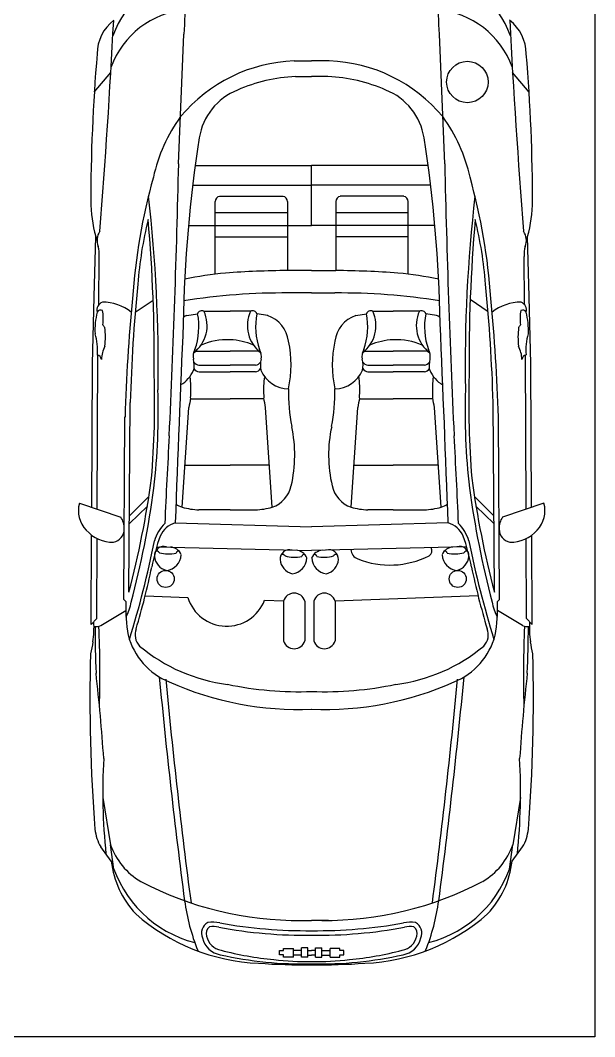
# Model space of a CAD drawing. Header units: inches. Extents: x 484217 to 497210, y -26946 to -21493.
# Drawn here: x 491573.9 to 491671.7, y -23267.5 to -23094.5 of the extents above; entities that cross this region are included whole.
import ezdxf

# ---------------------------------------------------------------- set-up
doc = ezdxf.new("R2010")
doc.units = ezdxf.units.IN
doc.header["$LTSCALE"] = 20
doc.header["$MEASUREMENT"] = 0
doc.layers.add('ceco.net 92', color=9, linetype='Continuous')
doc.layers.add('Parking', color=7, linetype='Continuous')

msp = doc.modelspace()

# ---------------------------------------------------------------- linework, layer by layer
at = {"layer": 'ceco.net 92', "linetype": 'ByBlock', "ltscale": 0.4}
for p, q in [((491600.83, -23118.89), (491601.74, -23096.81)), ((491646.16, -23118.89), (491645.25, -23096.81)), ((491620.51, -23101.38), (491623.49, -23101.38)), ((491626.48, -23101.38), (491623.49, -23101.38)), ((491586.46, -23106.7), (491589.27, -23103.32)), ((491620.72, -23104.05), (491623.49, -23104.05)), ((491626.27, -23104.05), (491623.49, -23104.05)), ((491660.53, -23106.7), (491657.72, -23103.32)), ((491603.65, -23119.16), (491623.49, -23119.16)), ((491643.34, -23119.16), (491623.49, -23119.16)), ((491623.49, -23129.42), (491623.49, -23119.16)), ((491603.22, -23122.53), (491623.49, -23122.53)), ((491643.77, -23122.53), (491623.49, -23122.53)), ((491607.8, -23124.43), (491618.65, -23124.43)), ((491639.19, -23124.43), (491628.34, -23124.43)), ((491607.06, -23137.69), (491607.06, -23125.3)), ((491619.38, -23125.3), (491619.38, -23137.06)), ((491627.61, -23125.3), (491627.61, -23137.06)), ((491639.93, -23137.69), (491639.93, -23125.3)), ((491607.06, -23127.2), (491619.38, -23127.2)), ((491627.61, -23127.2), (491639.93, -23127.2)), ((491602.5, -23129.42), (491623.49, -23129.42)), ((491644.49, -23129.42), (491623.49, -23129.42)), ((491586.43, -23141.53), (491586.7, -23131.27)), ((491607.06, -23131.31), (491619.38, -23131.31)), ((491639.93, -23131.31), (491627.61, -23131.31)), ((491660.56, -23141.53), (491660.29, -23131.27)), ((491587.24, -23142.88), (491587.28, -23134.68)), ((491659.75, -23142.88), (491659.71, -23134.68)), ((491623.49, -23137.06), (491619.38, -23137.06)), ((491623.49, -23137.06), (491627.61, -23137.06)), ((491586.14, -23152.98), (491586.43, -23141.53)), ((491593.43, -23144.18), (491596.49, -23142.09)), ((491623.49, -23140.89), (491619.56, -23140.89)), ((491623.49, -23140.89), (491627.43, -23140.89)), ((491653.55, -23144.09), (491650.5, -23141.98)), ((491660.85, -23152.98), (491660.56, -23141.53)), ((491605.13, -23143.99), (491609.59, -23143.99)), ((491613.09, -23143.99), (491609.59, -23143.99)), ((491633.9, -23143.99), (491637.4, -23143.99)), ((491641.86, -23143.99), (491637.4, -23143.99)), ((491602.23, -23144.75), (491604.06, -23144.44)), ((491616, -23144.75), (491614.16, -23144.44)), ((491630.99, -23144.75), (491632.83, -23144.44)), ((491644.76, -23144.75), (491642.92, -23144.44)), ((491603.71, -23150.82), (491609.59, -23150.82)), ((491614.51, -23150.82), (491609.59, -23150.82)), ((491632.48, -23150.82), (491637.4, -23150.82)), ((491643.28, -23150.82), (491637.4, -23150.82)), ((491586.95, -23177.71), (491587.06, -23151.45)), ((491660.04, -23177.71), (491659.93, -23151.45)), ((491586.03, -23177.4), (491586.14, -23152.98)), ((491604.29, -23153.18), (491609.59, -23153.18)), ((491604.3, -23154.34), (491609.59, -23154.34)), ((491613.93, -23153.18), (491609.59, -23153.18)), ((491613.92, -23154.34), (491609.59, -23154.34)), ((491633.06, -23153.18), (491637.4, -23153.18)), ((491633.07, -23154.34), (491637.4, -23154.34)), ((491642.7, -23153.18), (491637.4, -23153.18)), ((491642.69, -23154.34), (491637.4, -23154.34)), ((491660.96, -23177.4), (491660.85, -23152.98)), ((491592.36, -23191.87), (491592.58, -23159.55)), ((491602.85, -23158.9), (491609.59, -23158.9)), ((491615.37, -23158.9), (491609.59, -23158.9)), ((491631.62, -23158.9), (491637.4, -23158.9)), ((491644.13, -23158.9), (491637.4, -23158.9)), ((491654.62, -23191.87), (491654.41, -23159.55)), ((491601.44, -23177.37), (491602.58, -23160.39)), ((491616.79, -23177.37), (491615.64, -23160.39)), ((491630.2, -23177.37), (491631.35, -23160.39)), ((491645.55, -23177.37), (491644.41, -23160.39)), ((491591.48, -23193.11), (491591.69, -23162.01)), ((491655.51, -23193.11), (491655.3, -23162.01)), ((491601.92, -23170.23), (491609.59, -23170.23)), ((491616.3, -23170.23), (491609.59, -23170.23)), ((491630.69, -23170.23), (491637.4, -23170.23)), ((491645.07, -23170.23), (491637.4, -23170.23)), ((491583.92, -23176.69), (491590.97, -23179.06)), ((491592.45, -23178.82), (491595.76, -23175.55)), ((491654.54, -23178.82), (491651.22, -23175.55)), ((491663.07, -23176.69), (491656.02, -23179.06)), ((491592.44, -23180.17), (491595.5, -23177.17)), ((491609.59, -23177.81), (491604.29, -23177.81)), ((491609.59, -23177.81), (491613.93, -23177.81)), ((491637.4, -23177.81), (491633.06, -23177.81)), ((491637.4, -23177.81), (491642.7, -23177.81)), ((491654.55, -23180.17), (491651.48, -23177.17)), ((491600.25, -23180.05), (491623.49, -23180.72)), ((491646.74, -23180.05), (491623.49, -23180.72)), ((491585.95, -23197.37), (491586.01, -23182.13)), ((491661.04, -23197.37), (491660.98, -23182.13)), ((491586.87, -23196.32), (491586.93, -23182.69)), ((491660.12, -23196.32), (491660.06, -23182.69)), ((491597.09, -23184.11), (491623.49, -23184.76)), ((491649.9, -23184.11), (491623.49, -23184.76)), ((491595.14, -23192.48), (491602.4, -23192.74)), ((491651.85, -23192.48), (491627.47, -23193.35)), ((491591.85, -23193.41), (491591.48, -23193.11)), ((491615.47, -23193.21), (491618.71, -23193.32)), ((491618.7, -23193.35), (491618.7, -23200.13)), ((491622.31, -23193.35), (491622.31, -23200.13)), ((491623.86, -23193.35), (491623.86, -23200.13)), ((491627.47, -23193.35), (491627.47, -23200.13)), ((491655.14, -23193.41), (491655.51, -23193.11)), ((491587.59, -23197.53), (491591.83, -23194.98)), ((491659.4, -23197.53), (491655.16, -23194.98)), ((491585.95, -23197.37), (491586.87, -23196.32)), ((491661.04, -23197.37), (491660.12, -23196.32)), ((491587.91, -23226.79), (491589.24, -23234.85)), ((491659.08, -23226.79), (491657.75, -23234.85)), ((491589.34, -23237.64), (491587.55, -23235.24)), ((491589.78, -23239), (491589.24, -23234.85)), ((491657.2, -23239), (491657.75, -23234.85)), ((491657.64, -23237.64), (491659.44, -23235.24)), ((491620.63, -23247.75), (491623.49, -23247.75)), ((491626.36, -23247.75), (491623.49, -23247.75)), ((491618.03, -23253.62), (491618.03, -23252.87)), ((491618.03, -23252.87), (491618.72, -23252.87)), ((491618.72, -23252.53), (491620.37, -23252.53)), ((491618.72, -23252.87), (491618.72, -23252.53)), ((491620.37, -23253.99), (491620.37, -23252.53)), ((491621.74, -23252.86), (491620.37, -23252.86)), ((491621.74, -23253.98), (491621.74, -23252.43)), ((491622.85, -23252.43), (491621.74, -23252.43)), ((491622.85, -23253.98), (491622.85, -23252.43)), ((491622.85, -23252.86), (491623.49, -23252.86)), ((491624.14, -23252.86), (491623.49, -23252.86)), ((491624.14, -23253.98), (491624.14, -23252.43)), ((491624.14, -23252.43), (491625.25, -23252.43)), ((491625.25, -23253.98), (491625.25, -23252.43)), ((491625.25, -23252.86), (491626.62, -23252.86)), ((491628.27, -23252.53), (491626.62, -23252.53)), ((491626.62, -23253.99), (491626.62, -23252.53)), ((491628.27, -23252.87), (491628.27, -23252.53)), ((491628.96, -23252.87), (491628.27, -23252.87)), ((491628.96, -23253.62), (491628.96, -23252.87)), ((491618.72, -23253.62), (491618.03, -23253.62)), ((491618.72, -23253.99), (491618.72, -23253.62)), ((491620.37, -23253.99), (491618.72, -23253.99)), ((491621.74, -23253.66), (491620.37, -23253.66)), ((491622.85, -23253.98), (491621.74, -23253.98)), ((491622.85, -23253.66), (491623.49, -23253.66)), ((491624.14, -23253.66), (491623.49, -23253.66)), ((491624.14, -23253.98), (491625.25, -23253.98)), ((491625.25, -23253.66), (491626.62, -23253.66)), ((491626.62, -23253.99), (491628.27, -23253.99)), ((491628.27, -23253.62), (491628.96, -23253.62)), ((491628.27, -23253.99), (491628.27, -23253.62))]:
    msp.add_line(p, q, dxfattribs=at)
for centre, radius in [((491650.02, -23104.96), 3.53), ((491598.61, -23189.59), 1.46), ((491648.38, -23189.59), 1.46)]:
    msp.add_circle(centre, radius, dxfattribs=at)
for centre, radius, start, end in [((491684.68, -23099.44), 82.98, 169.2493, 178.1871), ((491562.31, -23099.44), 82.98, 1.8129, 10.7507), ((491606.04, -23103.06), 17.46, 100.6567, 160.0564), ((491640.95, -23103.06), 17.46, 19.9436, 79.3433), ((491603.32, -23107.5), 14.89, 95.1855, 159.9599), ((491643.67, -23107.5), 14.89, 20.0401, 84.8145), ((491594.18, -23100.18), 7.23, 127.6439, 179.7412), ((490371.57, -23031.85), 1219.8, 355.36643, 357.05785), ((492875.42, -23031.85), 1219.8, 182.94215, 184.63357), ((491652.81, -23100.18), 7.23, 0.2588, 52.3561), ((491891.36, -23125.84), 305.5, 175.1765, 180.0216), ((491355.63, -23125.84), 305.5, 359.9784, 4.8235), ((491621.45, -23127.8), 26.44, 92.0343, 140.1143), ((491625.54, -23127.8), 26.44, 39.8857, 87.9657), ((491621.7, -23130.67), 26.64, 92.0984, 114.0437), ((491625.29, -23130.67), 26.64, 65.9563, 87.9016), ((491614.74, -23116.12), 10.53, 111.7101, 170.897), ((491632.25, -23116.12), 10.53, 9.103, 68.2899), ((491623.41, -23127.05), 27.52, 143.9343, 167.7068), ((491623.58, -23127.05), 27.52, 12.2932, 36.0657), ((491830.69, -23149.93), 229.11, 171.0919, 179.0334), ((491416.3, -23149.93), 229.11, 0.9666, 8.9081), ((489667, -23075.16), 1934.33, 357.33196, 358.7046), ((493579.99, -23075.16), 1934.33, 181.2954, 182.66804), ((491693.94, -23148.52), 101.18, 164.3305, 176.2171), ((491553.05, -23148.52), 101.18, 3.7829, 15.6695), ((491347.02, -23153.28), 250.33, 359.066, 6.6276), ((491607.96, -23125.32), 0.901, 100.5292, 179.2673), ((491618.48, -23125.32), 0.901, 0.7327, 79.4708), ((491628.51, -23125.32), 0.901, 100.5292, 179.2673), ((491639.03, -23125.32), 0.901, 0.7327, 79.4708), ((491899.97, -23153.28), 250.33, 173.3724, 180.934), ((491609.75, -23124.92), 23.91, 182.4883, 197.2956), ((491637.24, -23124.92), 23.91, 342.7044, 357.5117), ((491662.64, -23144.81), 68.99, 166.2306, 175.4868), ((491324.45, -23152.24), 272.23, 359.4389, 5.0266), ((491922.54, -23152.24), 272.23, 174.9734, 180.5611), ((491584.35, -23144.81), 68.99, 4.5132, 13.7694), ((491589.62, -23131.9), 2.7, 145.9627, 202.8464), ((491657.37, -23131.9), 2.7, 337.1536, 34.0373), ((491582.24, -23134.25), 5.06, 355.0531, 14.8779), ((491664.75, -23134.25), 5.06, 165.1221, 184.9469), ((491621.63, -23315.61), 178.57, 90.7214, 94.1173), ((491625.36, -23315.61), 178.57, 85.8827, 89.2786), ((491615.28, -23205.21), 68.02, 95.4594, 101.3809), ((491631.71, -23205.21), 68.02, 78.6191, 84.5406), ((491883, -23167.96), 290.54, 174.3558, 178.3419), ((491363.99, -23167.96), 290.54, 1.6581, 5.6442), ((491882.11, -23170.42), 290.54, 174.3558, 178.3419), ((491619.08, -23255.25), 114.37, 89.7605, 98.7394), ((491627.91, -23255.25), 114.37, 81.2606, 90.2395), ((491364.88, -23170.42), 290.54, 1.6581, 5.6442), ((491588.38, -23143.82), 1.48, 111.7287, 193.4079), ((491587.57, -23144.5), 0.708, 65.2059, 151.6073), ((491587.8, -23150.51), 8.07, 52.0438, 89.7332), ((491580.1, -23145.29), 7.89, 352.5852, 10.4484), ((491599.84, -23146.45), 5.84, 307.0727, 24.9288), ((491604.78, -23144.65), 0.748, 62.3182, 163.667), ((491618.39, -23146.45), 5.84, 155.0712, 232.9273), ((491613.44, -23144.65), 0.748, 16.333, 117.6818), ((491628.6, -23146.45), 5.84, 307.0727, 24.9288), ((491633.55, -23144.65), 0.748, 62.3182, 163.667), ((491647.15, -23146.45), 5.84, 155.0712, 232.9273), ((491642.21, -23144.65), 0.748, 16.333, 117.6818), ((491659.19, -23150.51), 8.07, 90.2668, 127.9562), ((491666.88, -23145.29), 7.89, 169.5516, 187.4148), ((491659.42, -23144.5), 0.708, 28.3927, 114.7941), ((491658.61, -23143.82), 1.48, 346.5921, 68.2713), ((491599.94, -23147.31), 13.37, 166.3848, 182.3157), ((491603.97, -23149.81), 5.35, 109.0023, 115.9052), ((491592.48, -23146.62), 11.79, 340.8012, 10.663), ((491625.74, -23146.62), 11.79, 169.337, 199.1988), ((491614.25, -23149.81), 5.35, 7.616, 70.9977), ((491632.74, -23149.81), 5.35, 109.0023, 172.384), ((491621.25, -23146.62), 11.79, 340.8012, 10.663), ((491654.51, -23146.62), 11.79, 169.337, 199.1988), ((491643.02, -23149.81), 5.35, 64.0948, 70.9977), ((491647.05, -23147.31), 13.37, 357.6843, 13.6152), ((491589.14, -23145.78), 1.32, 203.4077, 226.8454), ((491576.78, -23148.37), 11.57, 352.1001, 8.0858), ((495404.97, -23315.75), 3807.14, 177.44556, 177.95741), ((487842.02, -23315.75), 3807.14, 2.04259, 2.55444), ((491670.21, -23148.37), 11.57, 171.9142, 187.8999), ((491657.85, -23145.78), 1.32, 313.1546, 336.5923), ((491578.17, -23150.59), 8.85, 354.6053, 18.0669), ((491609, -23159.8), 10.94, 86.9014, 113.4623), ((491609.22, -23159.8), 10.94, 66.5377, 88.0393), ((491600.25, -23153.12), 19.73, 348.0371, 11.7621), ((491646.74, -23153.12), 19.73, 168.2379, 191.9629), ((491637.77, -23159.8), 10.94, 91.9607, 113.4623), ((491637.99, -23159.8), 10.94, 66.5377, 93.0986), ((491668.82, -23150.59), 8.85, 161.9331, 185.3947), ((491593.08, -23152.39), 5.41, 153.3599, 177.9838), ((491605.56, -23151.68), 2.28, 148.7648, 192.6795), ((491612.66, -23151.68), 2.28, 347.3205, 31.2352), ((491634.33, -23151.68), 2.28, 148.7648, 192.6795), ((491641.43, -23151.68), 2.28, 347.3205, 31.2352), ((491653.91, -23152.39), 5.41, 2.0162, 26.6401), ((491586.8, -23152.28), 0.871, 5.5379, 78.6283), ((491599.5, -23153.21), 3.98, 348.0554, 14.988), ((491604.46, -23151.93), 1.26, 215.6692, 262.0941), ((491613.76, -23151.93), 1.26, 277.9059, 324.3308), ((491618.73, -23153.21), 3.98, 165.012, 191.9446), ((491628.26, -23153.21), 3.98, 348.0554, 14.988), ((491633.23, -23151.93), 1.26, 215.6692, 262.0941), ((491642.53, -23151.93), 1.26, 277.9059, 324.3308), ((491647.49, -23153.21), 3.98, 165.012, 191.9446), ((491660.19, -23152.28), 0.871, 101.3717, 174.4621), ((491598.63, -23152.07), 5.14, 299.3849, 337.6025), ((491604.7, -23152.77), 1.62, 218.5437, 255.9113), ((491613.53, -23152.77), 1.62, 284.0887, 321.4563), ((491619.59, -23152.07), 5.14, 202.3975, 269.5168), ((491627.4, -23152.07), 5.14, 270.4832, 337.6025), ((491633.46, -23152.77), 1.62, 218.5437, 255.9113), ((491642.29, -23152.77), 1.62, 284.0887, 321.4563), ((491648.36, -23152.07), 5.14, 202.3975, 240.6151), ((491440.23, -23159.7), 156.51, 355.3262, 1.7535), ((491602.29, -23155.56), 0.553, 5.1473, 40.3924), ((491582.69, -23157.41), 20.23, 356.1527, 5.3868), ((491635.53, -23157.41), 20.23, 174.6132, 183.8473), ((491615.94, -23155.56), 0.553, 139.6076, 174.8527), ((491631.05, -23155.56), 0.553, 5.1473, 40.3924), ((491611.46, -23157.41), 20.23, 356.1527, 5.3868), ((491664.29, -23157.41), 20.23, 174.6132, 183.8473), ((491644.7, -23155.56), 0.553, 139.6076, 174.8527), ((491806.76, -23159.7), 156.51, 178.2465, 184.6738), ((491483.8, -23161), 113.57, 353.3728, 1.8318), ((491648.82, -23157.97), 29.28, 178.5112, 191.1914), ((491598.17, -23157.97), 29.28, 348.8086, 1.4888), ((491763.19, -23161), 113.57, 178.1682, 186.6272), ((491646.01, -23167.52), 44.01, 168.5401, 170.6809), ((491572.21, -23167.52), 44.01, 9.3191, 11.4599), ((491674.78, -23167.52), 44.01, 168.5401, 170.6809), ((491600.98, -23167.52), 44.01, 9.3191, 11.4599), ((491597.82, -23168.5), 22.79, 346.7952, 12.266), ((491649.17, -23168.5), 22.79, 167.734, 193.2048), ((492590.9, -23223.1), 993.36, 176.65843, 177.52077), ((490656.09, -23223.1), 993.36, 2.47923, 3.34157), ((491434.3, -23150.41), 163.41, 345.3042, 352.2507), ((491812.69, -23150.41), 163.41, 187.7493, 194.6958), ((491434.7, -23152.07), 163.41, 345.3042, 352.2507), ((491615.15, -23172.68), 4.97, 289.219, 348.0957), ((491631.84, -23172.68), 4.97, 191.9043, 250.781), ((491812.29, -23152.07), 163.41, 187.7493, 194.6958), ((491588.56, -23177.96), 4.81, 164.7689, 223.8838), ((491603.07, -23172.68), 4.97, 236.9257, 250.781), ((491643.92, -23172.68), 4.97, 289.219, 303.0743), ((491658.43, -23177.96), 4.81, 316.1162, 15.2311), ((491604.51, -23166.91), 10.9, 253.6324, 268.8624), ((491613.71, -23166.91), 10.9, 271.1376, 286.3676), ((491633.28, -23166.91), 10.9, 253.6324, 268.8624), ((491642.48, -23166.91), 10.9, 271.1376, 286.3676), ((491588.41, -23180.88), 3.14, 356.2989, 35.4795), ((491603.79, -23185.3), 7.42, 135.8363, 162.8314), ((491601.45, -23184.03), 4.16, 106.8834, 155.1838), ((491645.54, -23184.03), 4.16, 24.8162, 73.1166), ((491643.19, -23185.3), 7.42, 17.1686, 44.1637), ((491658.58, -23180.88), 3.14, 144.5205, 183.7011), ((491589.66, -23177.23), 6.11, 221.6852, 270.5151), ((491589.31, -23181.13), 2.24, 280.4061, 1.053), ((491657.68, -23181.13), 2.24, 178.947, 259.5939), ((491657.33, -23177.23), 6.11, 269.4849, 318.3148), ((491432.7, -23150.51), 167.21, 342.8181, 348.7586), ((491631.71, -23194.25), 36.08, 160.6254, 169.304), ((491615.28, -23194.25), 36.08, 10.696, 19.3746), ((491814.29, -23150.51), 167.21, 191.2414, 197.1819), ((491598.27, -23185.63), 1.56, 72.2023, 183.8493), ((491597.12, -23185.37), 0.5, 30.3302, 120.425), ((491599.16, -23179.1), 6.23, 255.0343, 281.468), ((491598.47, -23185.35), 2.8, 275.6845, 357.666), ((491599.3, -23186.29), 2.14, 22.9147, 86.8342), ((491600.82, -23185.31), 0.432, 78.3556, 166.1458), ((491619.68, -23186.19), 1.56, 72.2023, 183.8493), ((491618.53, -23185.93), 0.5, 30.3302, 120.425), ((491620.71, -23186.85), 2.14, 22.9147, 86.8342), ((491622.23, -23185.87), 0.432, 78.3556, 166.1458), ((491625.46, -23186.85), 2.14, 93.1658, 157.0853), ((491623.94, -23185.87), 0.432, 13.8542, 101.6444), ((491626.49, -23186.19), 1.56, 356.1507, 107.7977), ((491627.64, -23185.93), 0.5, 59.575, 149.6698), ((491632, -23184.5), 1.81, 182.6246, 249.052), ((491642.89, -23184.75), 1.09, 303.5132, 27.8422), ((491647.69, -23186.29), 2.14, 93.1658, 157.0853), ((491648.52, -23185.35), 2.8, 182.334, 264.3155), ((491646.17, -23185.31), 0.432, 13.8542, 101.6444), ((491647.83, -23179.1), 6.23, 258.532, 284.9657), ((491648.72, -23185.63), 1.56, 356.1507, 107.7977), ((491649.87, -23185.37), 0.5, 59.575, 149.6698), ((491599.37, -23185.55), 2.66, 183.9388, 256.434), ((491620.78, -23186.11), 2.66, 183.9388, 256.434), ((491620.57, -23179.66), 6.23, 255.0343, 281.468), ((491619.88, -23185.91), 2.8, 275.6845, 357.666), ((491626.3, -23185.91), 2.8, 182.334, 264.3155), ((491625.6, -23179.66), 6.23, 258.532, 284.9657), ((491625.39, -23186.11), 2.66, 283.566, 356.0612), ((491636.82, -23172.32), 14.91, 248.4751, 296.5496), ((491647.62, -23185.55), 2.66, 283.566, 356.0612), ((491474.88, -23162.43), 123.95, 343.2847, 348.3031), ((491772.1, -23162.43), 123.95, 191.6969, 196.7153), ((491620.51, -23193.9), 1.89, 16.8513, 163.1487), ((491625.66, -23193.9), 1.89, 16.8513, 163.1487), ((491618.4, -23194.58), 26.58, 177.4791, 190.0131), ((491583.57, -23191.76), 9.36, 332.4544, 349.1434), ((491609.02, -23190.72), 6.92, 197.033, 338.902), ((491663.42, -23191.76), 9.36, 190.8566, 207.5456), ((491628.59, -23194.58), 26.58, 349.9869, 2.5209), ((491571.09, -23197.94), 15.32, 351.1207, 3.9337), ((491586.88, -23196.18), 1.53, 252.1332, 297.9629), ((491764.59, -23197.59), 178.01, 180.0276, 182.5859), ((491402.42, -23205.87), 185, 358.3259, 2.5417), ((491660.11, -23196.18), 1.53, 242.0371, 287.8668), ((491844.57, -23205.87), 185, 177.4583, 181.6741), ((491482.4, -23197.59), 178.01, 357.4141, 359.9724), ((491675.9, -23197.94), 15.32, 176.0663, 188.8793), ((491603.82, -23196.03), 12.02, 195.2643, 247.4887), ((491596.19, -23199.1), 2.79, 158.4928, 223.6718), ((491643.17, -23196.03), 12.02, 292.5113, 344.7357), ((491650.8, -23199.1), 2.79, 316.3282, 21.5072), ((491707.84, -23225.45), 124.18, 168.317, 169.2763), ((491612.7, -23178.94), 28.82, 230.016, 262.9414), ((491620.51, -23199.58), 1.89, 196.8513, 343.1487), ((491625.66, -23199.58), 1.89, 196.8513, 343.1487), ((491634.29, -23178.94), 28.82, 277.0586, 309.984), ((491539.15, -23225.45), 124.18, 10.7237, 11.683), ((491869.78, -23210.14), 284.07, 178.4271, 184.4609), ((491377.2, -23210.14), 284.07, 355.5391, 1.5729), ((491258.45, -23242.37), 330.36, 3.8554, 6.3862), ((492650.98, -23106.71), 1058.14, 185.39904, 187.47657), ((490596.01, -23106.71), 1058.14, 352.52343, 354.60096), ((491988.54, -23242.37), 330.36, 173.6138, 176.1446), ((492652.08, -23107.09), 1058.14, 185.39904, 187.47657), ((491621.26, -23157.51), 54.3, 246.0593, 272.3631), ((491621.38, -23148.97), 59.83, 258.2142, 272.0284), ((491625.73, -23157.51), 54.3, 267.6369, 293.9407), ((491625.61, -23148.97), 59.83, 267.9716, 281.7858), ((490594.91, -23107.09), 1058.14, 352.52343, 354.60096), ((491690.37, -23225.89), 102.47, 176.792, 185.9071), ((491556.61, -23225.89), 102.47, 354.0929, 3.208), ((491593.97, -23231.5), 7.43, 185.6622, 210.2237), ((491653.02, -23231.5), 7.43, 329.7763, 354.3378), ((491600.32, -23231), 11.74, 199.1815, 239.4917), ((491646.67, -23231), 11.74, 300.5083, 340.8185), ((491608.52, -23232.21), 19.93, 195.8132, 255.6258), ((491604.73, -23235.96), 15.47, 186.2074, 223.5744), ((491638.47, -23232.21), 19.93, 284.3742, 344.1868), ((491642.26, -23235.96), 15.47, 316.4256, 353.7926), ((491621.2, -23190.22), 57.53, 242.1946, 270.5665), ((491625.79, -23190.22), 57.53, 269.4335, 297.8054), ((491638.2, -23239.29), 36.72, 187.9985, 201.6958), ((491608.79, -23239.29), 36.72, 338.3042, 352.0015), ((491615.9, -23221.2), 33.88, 228.6467, 267.5204), ((491631.09, -23221.2), 33.88, 272.4796, 311.3533), ((491606.79, -23249.91), 2.06, 118.739, 203.6977), ((491606.91, -23249.95), 1.4, 126.9791, 200.1098), ((491606.66, -23252.45), 4.43, 74.326, 101.2071), ((491606.61, -23253.64), 4.84, 77.3707, 96.4487), ((491622.63, -23167.46), 82.82, 259.5922, 270.6), ((491622.82, -23163.85), 85.65, 259.9389, 270.4511), ((491624.17, -23163.85), 85.65, 269.5489, 280.0611), ((491624.36, -23167.46), 82.82, 269.4, 280.4078), ((491640.33, -23252.45), 4.43, 78.7929, 105.674), ((491640.38, -23253.64), 4.84, 83.5513, 102.6293), ((491640.08, -23249.95), 1.4, 339.8902, 53.0209), ((491640.2, -23249.91), 2.06, 336.3023, 61.261), ((491608.58, -23249.89), 3.77, 192.9837, 260.0332), ((491608.64, -23249.77), 3.12, 192.2634, 259.2883), ((491638.35, -23249.77), 3.12, 280.7117, 347.7366), ((491638.41, -23249.89), 3.77, 279.9668, 347.0163), ((491622.17, -23199.12), 55.53, 255.275, 264.7118), ((491624.81, -23199.12), 55.53, 275.2882, 284.725), ((491622.1, -23189.98), 65.18, 257.4369, 271.2234), ((491622.13, -23214.59), 40.15, 262.744, 271.9501), ((491624.89, -23189.98), 65.18, 268.7766, 282.5631), ((491624.86, -23214.59), 40.15, 268.0499, 277.256), ((491622.89, -23127.24), 128.08, 266.2162, 270.2715), ((491624.1, -23127.24), 128.08, 269.7285, 273.7838)]:
    msp.add_arc(centre, radius, start, end, dxfattribs=at)
at = {"layer": 'Parking'}
for p, q in [((491671.71, -23074.75), (491671.71, -23267.55)), ((491671.71, -23267.55), (491571.41, -23267.55))]:
    msp.add_line(p, q, dxfattribs=at)

doc.saveas('drawing.dxf')
